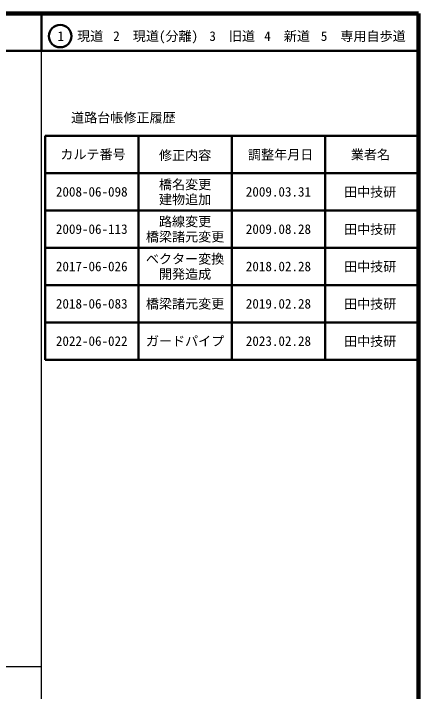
# Model space of a CAD drawing. Units: millimetres on the paper, enlarged 1000 times. Extents: x 40000 to 680000, y 20000 to 380000.
# Drawn here: x 571557 to 680000, y 198357 to 380000 of the extents above; entities that cross this region are included whole.
import ezdxf
from ezdxf.enums import TextEntityAlignment as Align

# ---------------------------------------------------------------- set-up
doc = ezdxf.new("R2010")
doc.units = ezdxf.units.MM
doc.header["$LTSCALE"] = 1000
for name, color, linetype, lineweight in [('M-TTL', 2, 'Continuous', 140), ('M-TTL-BAND', 7, 'Continuous', 25), ('M-TTL-FRAM', 2, 'Continuous', 50), ('M-TTL-LINE', 7, 'Continuous', 50)]:
    doc.layers.add(name, color=color, linetype=linetype, lineweight=lineweight)
doc.layers.add('M-TTL-TXT', color=7, linetype='Continuous')
doc.styles.add('ＭＳ ゴシック', font='')
doc.styles.get('ＭＳ ゴシック').set_extended_font_data('MS Gothic')

msp = doc.modelspace()

# ---------------------------------------------------------------- linework, layer by layer
at = {"layer": 'M-TTL'}
for p, q in [((680000, 380000), (40000, 380000)), ((680000, 20000), (680000, 380000))]:
    msp.add_line(p, q, dxfattribs=at)
at = {"layer": 'M-TTL-BAND'}
for p, q in [((579000, 20000), (579000, 370000)), ((40000, 205000), (579000, 205000))]:
    msp.add_line(p, q, dxfattribs=at)
at = {"layer": 'M-TTL-FRAM'}
for p, q in [((580000, 347197), (580000, 287197)), ((580000, 347197), (680000, 347197)), ((580000, 287197), (680000, 287197))]:
    msp.add_line(p, q, dxfattribs=at)
at = {"layer": 'M-TTL-LINE'}
for p, q in [((579000, 380000), (579000, 370000)), ((40000, 370000), (680000, 370000)), ((605000, 347197), (605000, 287197)), ((630000, 347197), (630000, 287197)), ((655000, 347197), (655000, 287197)), ((580000, 337197), (680000, 337197)), ((580000, 327197), (680000, 327197)), ((580000, 317197), (680000, 317197)), ((580000, 307197), (680000, 307197)), ((580000, 297197), (680000, 297197))]:
    msp.add_line(p, q, dxfattribs=at)
msp.add_circle((584031, 373958), 3000, dxfattribs=at)

# ---------------------------------------------------------------- texts
at = {"layer": 'M-TTL-TXT', "style": 'ＭＳ ゴシック'}
for s, p in [('1\u3000現道', (589448, 373958)), ('2\u3000現道(分離)', (609619, 373958)), ('3\u3000旧道', (630121, 373958)), ('4\u3000新道', (644824, 373958)), ('5\u3000専用自歩道', (665228, 373958)), ('道路台帳修正履歴', (600968, 352113)), ('カルテ番号', (592839, 342277)), ('修正内容', (617509, 342023)), ('調整年月日', (643089, 342197)), ('業者名', (667134, 342197)), ('橋名変更', (617500, 334211)), ('2008-06-098', (592500, 332245)), ('2009.03.31', (642500, 332245)), ('田中技研', (667077, 332189)), ('建物追加', (617500, 330186)), ('路線変更', (617500, 324262)), ('2009-06-113', (592500, 322245)), ('2009.08.28', (642500, 322245)), ('田中技研', (667077, 322189)), ('橋梁諸元変更', (617500, 320197)), ('ベクター変換', (617500, 314262)), ('2017-06-026', (592500, 312245)), ('2018.02.28', (642500, 312245)), ('田中技研', (667077, 312189)), ('開発造成', (617500, 310197)), ('2018-06-083', (592500, 302245)), ('橋梁諸元変更', (617500, 302245)), ('2019.02.28', (642500, 302245)), ('田中技研', (667077, 302189)), ('2022-06-022', (592500, 292245)), ('ガードパイプ', (617500, 292245)), ('2023.02.28', (642500, 292245)), ('田中技研', (667077, 292189))]:
    msp.add_text(s, height=2566, dxfattribs=at).set_placement(p, align=Align.MIDDLE_CENTER)

doc.saveas('drawing.dxf')
